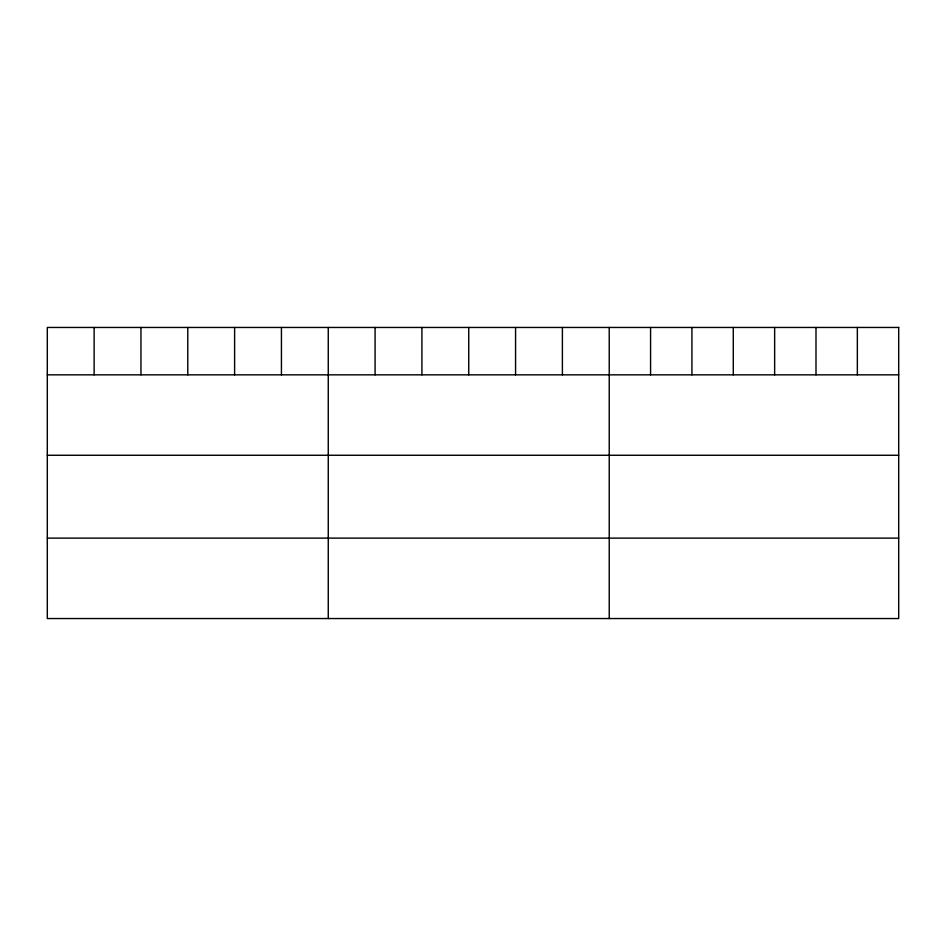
<?xml version="1.0" encoding="UTF-8"?>
<svg xmlns="http://www.w3.org/2000/svg" width="946" height="946" viewBox="0 0 946 946"><rect width="100%" height="100%" fill="white"/><g stroke="black" fill="none" stroke-linecap="round" stroke-linejoin="round"><path stroke-width="1.42" d="M47.3 374.841L898.7 374.841M47.3 455.263L898.7 455.263M47.3 538.12L898.7 538.12M857.348 327.458L857.348 374.841M815.996 327.458L815.996 374.841M774.644 327.458L774.644 374.841M733.28 327.458L733.28 374.841M691.928 327.458L691.928 374.841M650.576 327.458L650.576 374.841M609.224 327.458L609.224 618.542M562.397 327.458L562.397 374.841M515.57 327.458L515.57 374.841M468.743 327.458L468.743 374.841M421.916 327.458L421.916 374.841M375.089 327.458L375.089 374.841M328.262 327.458L328.262 618.542M281.435 327.458L281.435 374.841M234.608 327.458L234.608 374.841M187.781 327.458L187.781 374.841M140.954 327.458L140.954 374.841M94.127 327.458L94.127 374.841M898.7 327.458L47.3 327.458L47.3 618.542L898.7 618.542L898.7 327.458"/></g></svg>
